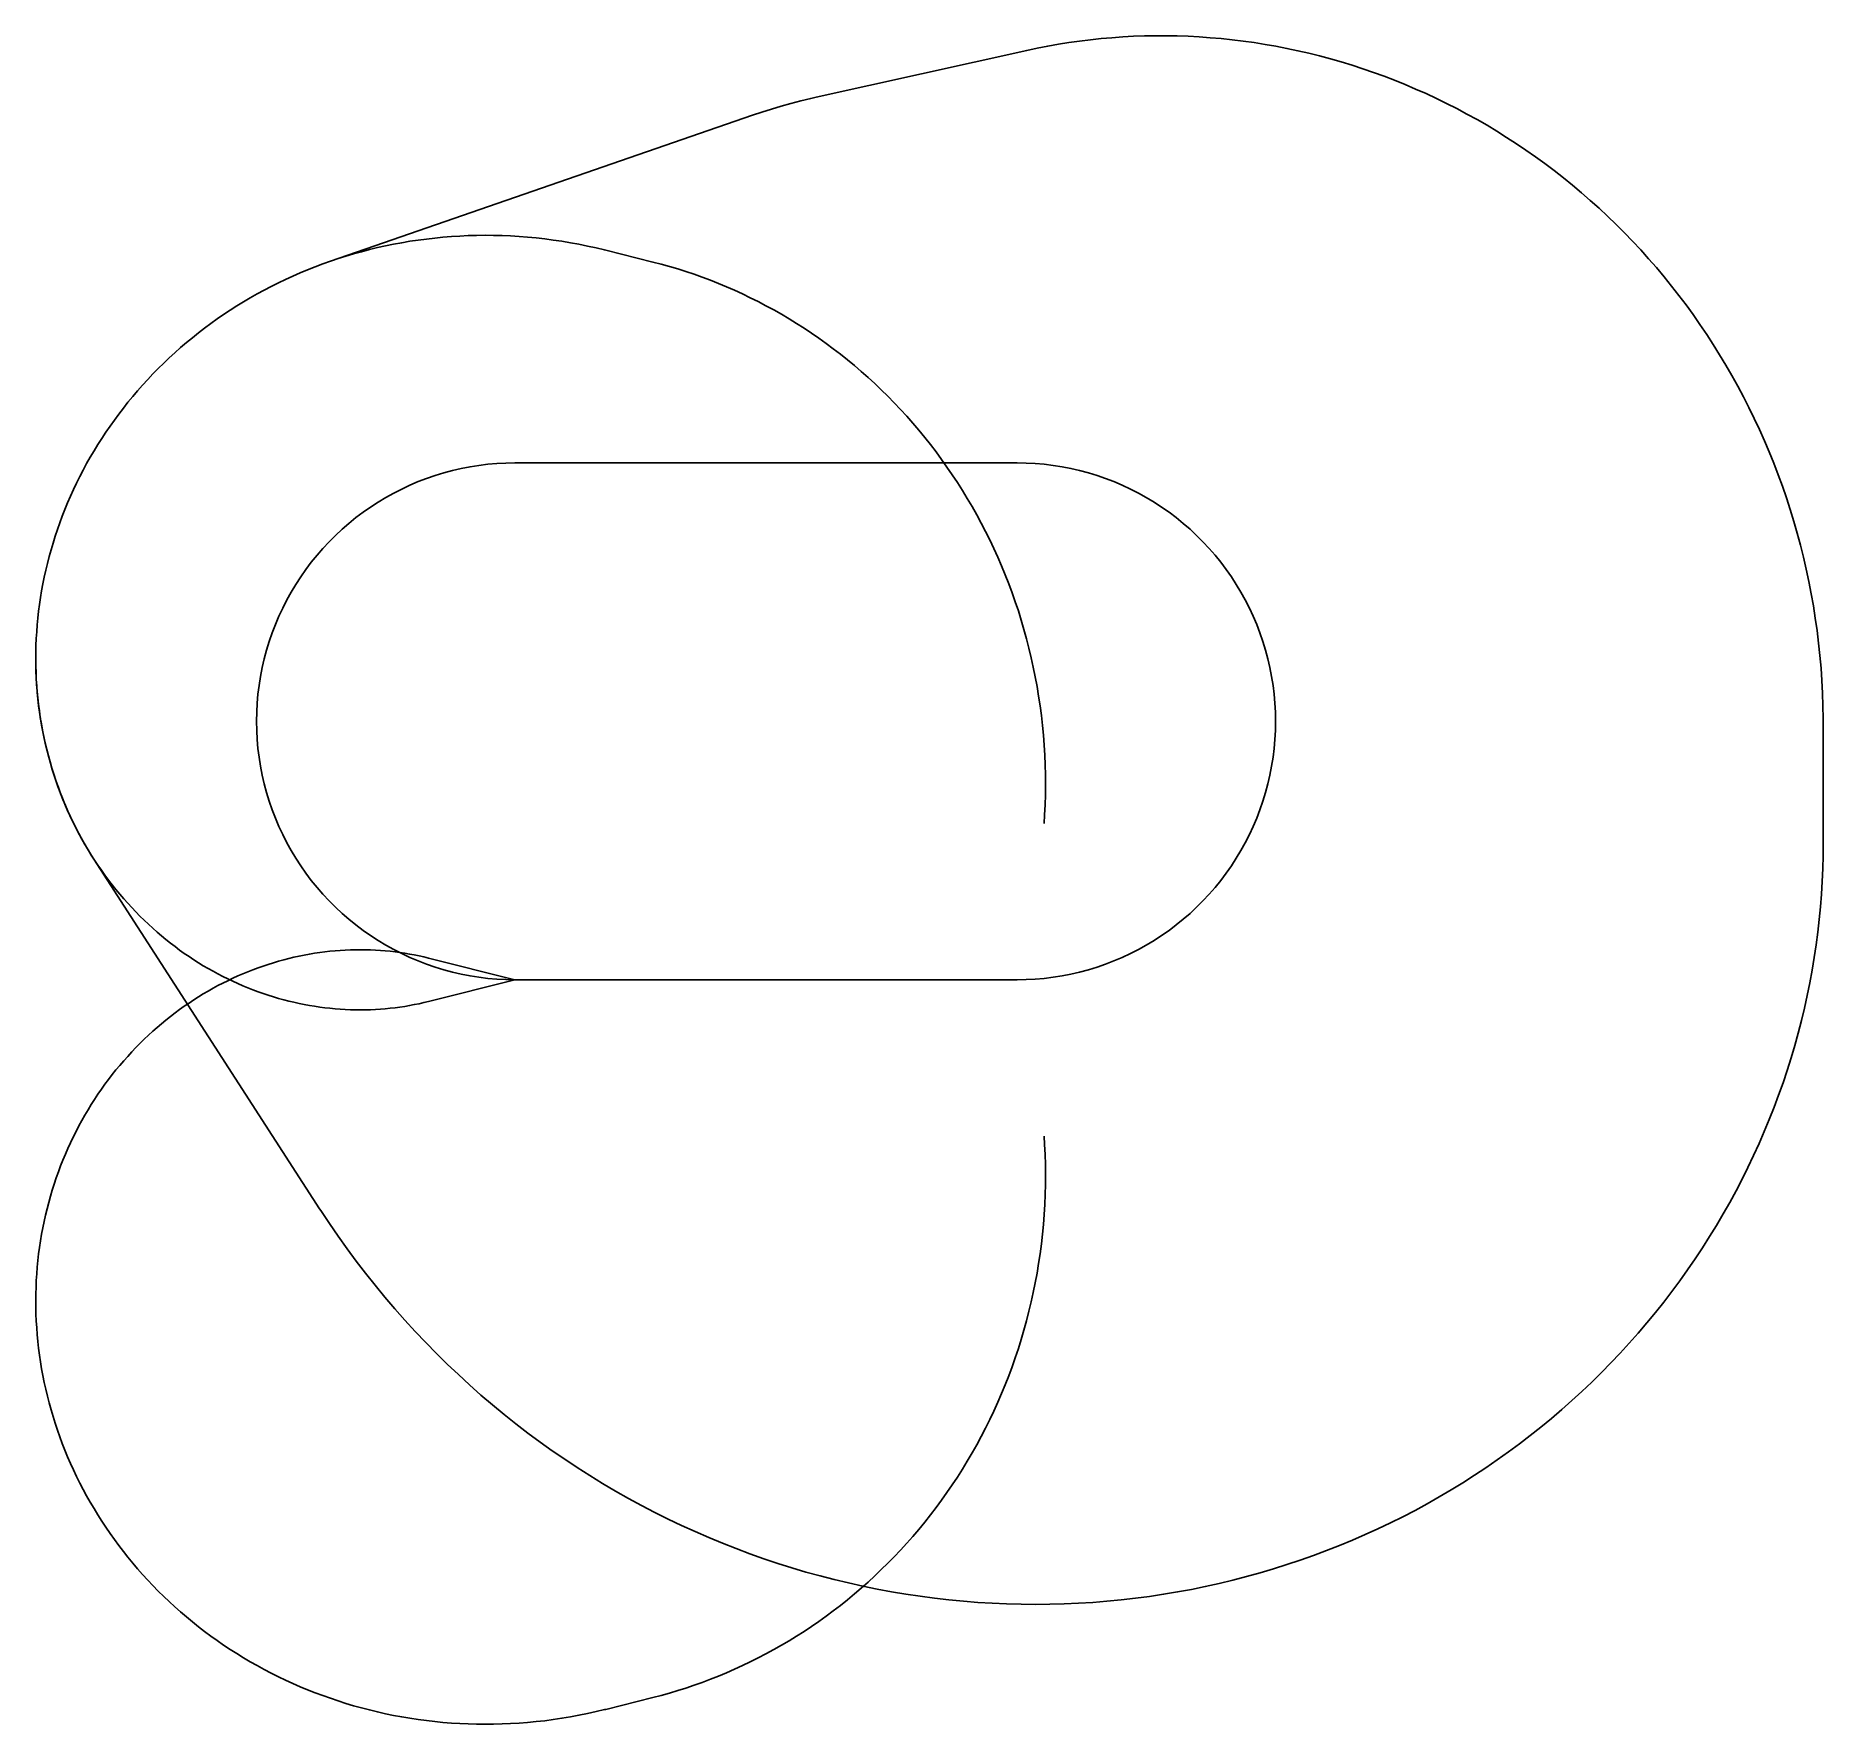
# Model space of a CAD drawing. Header units: metres. Extents: x -8084 to 22069, y -12554 to 15919.
import ezdxf

# ---------------------------------------------------------------- set-up
doc = ezdxf.new("R2010")
doc.units = ezdxf.units.M

msp = doc.modelspace()

# ---------------------------------------------------------------- linework, layer by layer
at = {"layer": 'NorminalTrack', "color": 1}
msp.add_lwpolyline([(0, 0), (0, 0), (-152, 3), (-304, 11), (-456, 24), (-607, 42), (-757, 66), (-906, 95), (-1054, 129), (-1201, 169), (-1347, 213), (-1491, 263), (-1633, 317), (-1773, 377), (-1911, 441), (-2046, 510), (-2179, 584), (-2310, 662), (-2437, 745), (-2562, 832), (-2683, 924), (-2802, 1020), (-2916, 1120), (-3028, 1223), (-3135, 1331), (-3239, 1442), (-3339, 1557), (-3435, 1675), (-3526, 1797), (-3613, 1921), (-3696, 2049), (-3775, 2179), (-3848, 2312), (-3917, 2448), (-3982, 2586), (-4041, 2726), (-4096, 2868), (-4145, 3012), (-4190, 3157), (-4229, 3304), (-4263, 3452), (-4292, 3602), (-4316, 3752), (-4335, 3903), (-4348, 4054), (-4356, 4206), (-4359, 4359), (-4356, 4511), (-4348, 4663), (-4335, 4814), (-4316, 4965), (-4292, 5115), (-4263, 5265), (-4229, 5413), (-4190, 5560), (-4145, 5705), (-4096, 5849), (-4041, 5991), (-3982, 6131), (-3917, 6269), (-3848, 6405), (-3775, 6538), (-3696, 6668), (-3613, 6796), (-3526, 6920), (-3435, 7042), (-3339, 7160), (-3239, 7275), (-3135, 7386), (-3028, 7494), (-2916, 7598), (-2802, 7697), (-2683, 7793), (-2562, 7885), (-2437, 7972), (-2310, 8055), (-2179, 8133), (-2046, 8207), (-1911, 8276), (-1773, 8340), (-1633, 8400), (-1491, 8454), (-1347, 8504), (-1201, 8548), (-1054, 8588), (-906, 8622), (-757, 8651), (-607, 8675), (-456, 8693), (-304, 8706), (-152, 8714), (0, 8717), (0, 8717), (8471, 8717), (8471, 8717), (8623, 8714), (8775, 8706), (8926, 8693), (9077, 8675), (9228, 8651), (9377, 8622), (9525, 8588), (9672, 8548), (9818, 8504), (9962, 8454), (10104, 8400), (10244, 8340), (10381, 8276), (10517, 8207), (10650, 8133), (10781, 8055), (10908, 7972), (11033, 7885), (11154, 7793), (11272, 7697), (11387, 7598), (11499, 7494), (11606, 7386), (11710, 7275), (11810, 7160), (11905, 7042), (11997, 6920), (12084, 6796), (12167, 6668), (12245, 6538), (12319, 6405), (12388, 6269), (12453, 6131), (12512, 5991), (12567, 5849), (12616, 5705), (12661, 5560), (12700, 5413), (12734, 5265), (12763, 5115), (12787, 4965), (12805, 4814), (12819, 4663), (12827, 4511), (12829, 4359), (12827, 4206), (12819, 4054), (12805, 3903), (12787, 3752), (12763, 3602), (12734, 3452), (12700, 3304), (12661, 3157), (12616, 3012), (12567, 2868), (12512, 2726), (12453, 2586), (12388, 2448), (12319, 2312), (12245, 2179), (12167, 2049), (12084, 1921), (11997, 1797), (11905, 1675), (11810, 1557), (11710, 1442), (11606, 1331), (11499, 1223), (11387, 1120), (11272, 1020), (11154, 924), (11033, 832), (10908, 745), (10781, 662), (10650, 584), (10517, 510), (10381, 441), (10244, 377), (10104, 317), (9962, 263), (9818, 213), (9672, 169), (9525, 129), (9377, 95), (9228, 66), (9077, 42), (8926, 24), (8775, 11), (8623, 3), (8471, 0), (0, 0)], dxfattribs=at)
at = {"layer": 'WindSpiral', "color": 5}
for points in [[(0, 0), (-1461, -366), (-1539, -385), (-1618, -403), (-1698, -419), (-1778, -434), (-1859, -448), (-1940, -460), (-2022, -471), (-2104, -480), (-2187, -488), (-2270, -495), (-2353, -500), (-2437, -504), (-2522, -506), (-2607, -507), (-2692, -507), (-2777, -504), (-2863, -501), (-2948, -496), (-3035, -489), (-3121, -481), (-3207, -471), (-3294, -460), (-3381, -447), (-3467, -433), (-3554, -417), (-3641, -399), (-3728, -380), (-3815, -359), (-3901, -337), (-3988, -313), (-4075, -287), (-4161, -260), (-4247, -232), (-4333, -201), (-4419, -169), (-4505, -136), (-4590, -101), (-4675, -64), (-4759, -25), (-4843, 15), (-4927, 56), (-5010, 99), (-5093, 144), (-5175, 190), (-5257, 238), (-5338, 288), (-5418, 339), (-5498, 392), (-5578, 446), (-5656, 502), (-5734, 559), (-5811, 618), (-5887, 679), (-5963, 741), (-6037, 804), (-6111, 869), (-6184, 936), (-6256, 1004), (-6326, 1074), (-6396, 1144), (-6465, 1217), (-6533, 1291), (-6600, 1366), (-6665, 1443), (-6730, 1521), (-6793, 1600), (-6855, 1681), (-6916, 1763), (-6976, 1846), (-7034, 1931), (-7091, 2017), (-7147, 2104), (-7201, 2192), (-7254, 2282), (-7306, 2373), (-7356, 2465), (-7404, 2558), (-7452, 2652), (-7497, 2747), (-7541, 2844), (-7584, 2941), (-7625, 3040), (-7664, 3139), (-7702, 3240), (-7738, 3341), (-7772, 3444), (-7805, 3547), (-7836, 3651), (-7865, 3756), (-7893, 3862), (-7919, 3968), (-7942, 4076), (-7965, 4184), (-7985, 4292), (-8003, 4402), (-8020, 4512), (-8035, 4622), (-8047, 4733), (-8058, 4845), (-8067, 4957), (-8074, 5070), (-8079, 5183), (-8082, 5296), (-8084, 5410), (-8083, 5524), (-8080, 5638), (-8075, 5753), (-8068, 5868), (-8059, 5983), (-8048, 6098), (-8035, 6214), (-8020, 6329), (-8003, 6444), (-7984, 6560), (-7963, 6675), (-7940, 6791), (-7914, 6906), (-7887, 7021), (-7857, 7136), (-7825, 7250), (-7792, 7365), (-7756, 7479), (-7718, 7593), (-7678, 7706), (-7636, 7819), (-7592, 7932), (-7546, 8044), (-7497, 8155), (-7447, 8266), (-7394, 8377), (-7340, 8486), (-7283, 8595), (-7225, 8704), (-7164, 8811), (-7101, 8918), (-7037, 9024), (-6970, 9129), (-6901, 9233), (-6830, 9336), (-6758, 9438), (-6683, 9540), (-6606, 9640), (-6528, 9739), (-6447, 9837), (-6365, 9933), (-6281, 10029), (-6195, 10123), (-6107, 10216), (-6017, 10308), (-5925, 10398), (-5832, 10487), (-5737, 10574), (-5640, 10660), (-5541, 10745), (-5440, 10828), (-5338, 10909), (-5235, 10989), (-5129, 11067), (-5022, 11144), (-4914, 11219), (-4803, 11292), (-4692, 11363), (-4579, 11433), (-4464, 11500), (-4348, 11566), (-4230, 11630), (-4111, 11692), (-3991, 11753), (-3870, 11811), (-3747, 11867), (-3623, 11921), (-3497, 11973), (-3371, 12023), (-3243, 12071), (-3114, 12117), (-3114, 12117), (4004, 14578), (4165, 14633), (4328, 14684), (4491, 14733), (4656, 14779), (4822, 14822), (4988, 14862), (5081, 14883), (8633, 15672), (8810, 15710), (8987, 15744), (9166, 15776), (9345, 15804), (9525, 15830), (9706, 15852), (9887, 15871), (10069, 15887), (10252, 15900), (10435, 15910), (10618, 15916), (10802, 15919), (10987, 15919), (11171, 15916), (11356, 15910), (11541, 15900), (11727, 15887), (11912, 15871), (12097, 15852), (12283, 15829), (12468, 15803), (12653, 15774), (12837, 15742), (13022, 15706), (13206, 15667), (13390, 15624), (13573, 15579), (13756, 15530), (13938, 15478), (14120, 15422), (14301, 15364), (14481, 15302), (14660, 15236), (14839, 15168), (15016, 15096), (15193, 15021), (15368, 14943), (15543, 14862), (15716, 14778), (15888, 14690), (16059, 14599), (16229, 14505), (16397, 14409), (16563, 14308), (16728, 14205), (16892, 14099), (17054, 13990), (17214, 13878), (17373, 13763), (17530, 13645), (17685, 13524), (17838, 13400), (17989, 13273), (18138, 13143), (18286, 13011), (18431, 12876), (18574, 12738), (18714, 12597), (18853, 12454), (18989, 12308), (19123, 12160), (19254, 12009), (19383, 11855), (19509, 11699), (19633, 11541), (19755, 11380), (19873, 11217), (19989, 11051), (20103, 10883), (20213, 10713), (20321, 10541), (20426, 10367), (20528, 10190), (20627, 10012), (20723, 9831), (20816, 9649), (20906, 9465), (20993, 9279), (21076, 9091), (21157, 8901), (21234, 8710), (21308, 8517), (21379, 8323), (21447, 8127), (21511, 7929), (21572, 7730), (21629, 7530), (21684, 7329), (21734, 7126), (21781, 6922), (21825, 6717), (21865, 6511), (21902, 6304), (21935, 6096), (21964, 5888), (21990, 5678), (22012, 5468), (22031, 5257), (22046, 5045), (22057, 4833), (22064, 4620), (22068, 4407), (22069, 4295), (22069, 2302), (22067, 2088), (22061, 1874), (22052, 1660), (22039, 1446), (22022, 1232), (22001, 1018), (21977, 804), (21949, 590), (21917, 376), (21881, 162), (21841, -51), (21798, -264), (21751, -476), (21700, -688), (21646, -899), (21587, -1110), (21525, -1319), (21459, -1528), (21390, -1736), (21316, -1943), (21239, -2150), (21158, -2355), (21074, -2559), (20986, -2761), (20894, -2963), (20799, -3163), (20700, -3361), (20597, -3559), (20491, -3754), (20381, -3948), (20268, -4141), (20151, -4331), (20030, -4520), (19907, -4707), (19779, -4892), (19649, -5075), (19515, -5257), (19378, -5435), (19237, -5612), (19093, -5787), (18946, -5959), (18796, -6129), (18642, -6296), (18486, -6461), (18326, -6624), (18163, -6784), (17997, -6941), (17829, -7096), (17657, -7247), (17483, -7396), (17305, -7543), (17125, -7686), (16943, -7826), (16757, -7963), (16569, -8097), (16378, -8228), (16185, -8356), (15990, -8481), (15791, -8602), (15591, -8720), (15388, -8835), (15183, -8947), (14976, -9054), (14767, -9159), (14555, -9260), (14342, -9357), (14126, -9451), (13909, -9541), (13690, -9627), (13469, -9710), (13246, -9788), (13022, -9863), (12796, -9935), (12569, -10002), (12340, -10065), (12109, -10125), (11878, -10181), (11645, -10232), (11411, -10280), (11176, -10323), (10940, -10363), (10703, -10398), (10465, -10430), (10226, -10457), (9986, -10480), (9746, -10499), (9505, -10514), (9263, -10524), (9022, -10531), (8779, -10533), (8537, -10531), (8294, -10524), (8051, -10514), (7807, -10499), (7564, -10480), (7321, -10456), (7078, -10428), (6835, -10396), (6593, -10360), (6350, -10320), (6109, -10275), (5867, -10226), (5627, -10172), (5387, -10115), (5147, -10053), (4909, -9987), (4671, -9916), (4435, -9842), (4199, -9763), (3964, -9680), (3731, -9593), (3499, -9501), (3268, -9406), (3039, -9306), (2811, -9202), (2585, -9094), (2360, -8982), (2137, -8866), (1916, -8746), (1696, -8622), (1479, -8494), (1264, -8362), (1050, -8226), (839, -8086), (630, -7942), (423, -7795), (219, -7644), (17, -7489), (-183, -7330), (-380, -7167), (-574, -7002), (-766, -6832), (-955, -6659), (-1141, -6482), (-1324, -6302), (-1504, -6119), (-1681, -5932), (-1856, -5742), (-2027, -5549), (-2195, -5352), (-2359, -5152), (-2520, -4949), (-2678, -4744), (-2833, -4535), (-2984, -4323), (-3131, -4108), (-3275, -3891), (-3295, -3860), (-7103, 2035), (-7159, 2123), (-7213, 2211), (-7265, 2301), (-7317, 2392), (-7366, 2485), (-7415, 2578), (-7462, 2673), (-7507, 2768), (-7551, 2865), (-7593, 2963), (-7633, 3061), (-7672, 3161), (-7710, 3262), (-7746, 3363), (-7780, 3466), (-7812, 3569), (-7843, 3674), (-7871, 3779), (-7898, 3885), (-7924, 3991), (-7947, 4099), (-7969, 4207), (-7989, 4316), (-8007, 4425), (-8023, 4535), (-8038, 4646), (-8050, 4757), (-8060, 4869), (-8069, 4981), (-8076, 5094), (-8080, 5207), (-8083, 5321), (-8084, 5418)], [(0, 0), (-1461, -366), (-1539, -385), (-1618, -403), (-1698, -419), (-1778, -434), (-1859, -448), (-1940, -460), (-2022, -471), (-2104, -480), (-2187, -488), (-2270, -495), (-2353, -500), (-2437, -504), (-2522, -506), (-2607, -507), (-2692, -507), (-2777, -504), (-2863, -501), (-2948, -496), (-3035, -489), (-3121, -481), (-3207, -471), (-3294, -460), (-3381, -447), (-3467, -433), (-3554, -417), (-3641, -399), (-3728, -380), (-3815, -359), (-3901, -337), (-3988, -313), (-4075, -287), (-4161, -260), (-4247, -232), (-4333, -201), (-4419, -169), (-4505, -136), (-4590, -101), (-4675, -64), (-4759, -25), (-4843, 15), (-4927, 56), (-5010, 99), (-5093, 144), (-5175, 190), (-5257, 238), (-5338, 288), (-5418, 339), (-5498, 392), (-5578, 446), (-5656, 502), (-5734, 559), (-5811, 618), (-5887, 679), (-5963, 741), (-6037, 804), (-6111, 869), (-6184, 936), (-6256, 1004), (-6326, 1074), (-6396, 1144), (-6465, 1217), (-6533, 1291), (-6600, 1366), (-6665, 1443), (-6730, 1521), (-6793, 1600), (-6855, 1681), (-6916, 1763), (-6976, 1846), (-7034, 1931), (-7091, 2017), (-7147, 2104), (-7201, 2192), (-7254, 2282), (-7306, 2373), (-7356, 2465), (-7404, 2558), (-7452, 2652), (-7497, 2747), (-7541, 2844), (-7584, 2941), (-7625, 3040), (-7664, 3139), (-7702, 3240), (-7738, 3341), (-7772, 3444), (-7805, 3547), (-7836, 3651), (-7865, 3756), (-7893, 3862), (-7919, 3968), (-7942, 4076), (-7965, 4184), (-7985, 4292), (-8003, 4402), (-8020, 4512), (-8035, 4622), (-8047, 4733), (-8058, 4845), (-8067, 4957), (-8074, 5070), (-8079, 5183), (-8082, 5296), (-8084, 5410), (-8083, 5524), (-8080, 5638), (-8075, 5753), (-8068, 5868), (-8059, 5983), (-8048, 6098), (-8035, 6214), (-8020, 6329), (-8003, 6444), (-7984, 6560), (-7963, 6675), (-7940, 6791), (-7914, 6906), (-7887, 7021), (-7857, 7136), (-7825, 7250), (-7792, 7365), (-7756, 7479), (-7718, 7593), (-7678, 7706), (-7636, 7819), (-7592, 7932), (-7546, 8044), (-7497, 8155), (-7447, 8266), (-7394, 8377), (-7340, 8486), (-7283, 8595), (-7225, 8704), (-7164, 8811), (-7101, 8918), (-7037, 9024), (-6970, 9129), (-6901, 9233), (-6830, 9336), (-6758, 9438), (-6683, 9540), (-6606, 9640), (-6528, 9739), (-6447, 9837), (-6365, 9933), (-6281, 10029), (-6195, 10123), (-6107, 10216), (-6017, 10308), (-5925, 10398), (-5832, 10487), (-5737, 10574), (-5640, 10660), (-5541, 10745), (-5440, 10828), (-5338, 10909), (-5235, 10989), (-5129, 11067), (-5022, 11144), (-4914, 11219), (-4803, 11292), (-4692, 11363), (-4579, 11433), (-4464, 11500), (-4348, 11566), (-4230, 11630), (-4111, 11692), (-3991, 11753), (-3870, 11811), (-3747, 11867), (-3623, 11921), (-3497, 11973), (-3371, 12023), (-3243, 12071), (-3114, 12117), (-2984, 12161), (-2853, 12202), (-2721, 12241), (-2588, 12278), (-2455, 12313), (-2320, 12346), (-2184, 12376), (-2048, 12404), (-1910, 12430), (-1772, 12453), (-1634, 12474), (-1494, 12492), (-1354, 12508), (-1214, 12522), (-1073, 12534), (-931, 12542), (-789, 12549), (-647, 12553), (-504, 12554), (-361, 12553), (-217, 12549), (-73, 12543), (70, 12535), (214, 12524), (359, 12510), (503, 12494), (647, 12475), (791, 12454), (935, 12430), (1079, 12403), (1223, 12374), (1367, 12342), (1510, 12308), (1532, 12303), (2328, 12103), (2468, 12067), (2607, 12028), (2746, 11987), (2884, 11943), (3022, 11897), (3159, 11848), (3296, 11796), (3432, 11743), (3568, 11686), (3703, 11627), (3837, 11566), (3970, 11502), (4102, 11436), (4234, 11367), (4364, 11296), (4494, 11223), (4623, 11147), (4750, 11068), (4876, 10988), (5002, 10905), (5126, 10819), (5248, 10731), (5370, 10641), (5490, 10549), (5609, 10454), (5726, 10357), (5842, 10258), (5956, 10156), (6069, 10053), (6180, 9947), (6290, 9839), (6398, 9729), (6504, 9617), (6608, 9502), (6711, 9386), (6812, 9268), (6911, 9147), (7008, 9025), (7103, 8901), (7196, 8775), (7287, 8647), (7376, 8517), (7463, 8385), (7548, 8252), (7630, 8117), (7710, 7980), (7789, 7842), (7864, 7701), (7938, 7560), (8009, 7417), (8078, 7272), (8144, 7125), (8208, 6978), (8270, 6829), (8329, 6678), (8385, 6527), (8439, 6374), (8491, 6219), (8539, 6064), (8586, 5907), (8629, 5750), (8670, 5591), (8708, 5431), (8743, 5271), (8776, 5109), (8806, 4947), (8833, 4784), (8857, 4620), (8879, 4455), (8897, 4290), (8913, 4124), (8926, 3957), (8936, 3790), (8943, 3622), (8947, 3454), (8949, 3286), (8947, 3117), (8942, 2948), (8935, 2779), (8926, 2635)], [(0, 0), (-1461, 366), (-1539, 385), (-1618, 403), (-1698, 419), (-1778, 434), (-1859, 448), (-1940, 460), (-2022, 471), (-2104, 480), (-2187, 488), (-2270, 495), (-2353, 500), (-2437, 504), (-2522, 506), (-2607, 507), (-2692, 507), (-2777, 504), (-2863, 501), (-2948, 496), (-3035, 489), (-3121, 481), (-3207, 471), (-3294, 460), (-3381, 447), (-3467, 433), (-3554, 417), (-3641, 399), (-3728, 380), (-3815, 359), (-3901, 337), (-3988, 313), (-4075, 287), (-4161, 260), (-4247, 232), (-4333, 201), (-4419, 169), (-4505, 136), (-4590, 101), (-4675, 64), (-4759, 25), (-4843, -15), (-4927, -56), (-5010, -99), (-5093, -144), (-5175, -190), (-5257, -238), (-5338, -288), (-5418, -339), (-5498, -392), (-5578, -446), (-5656, -502), (-5734, -559), (-5811, -618), (-5887, -679), (-5963, -741), (-6037, -804), (-6111, -869), (-6184, -936), (-6256, -1004), (-6326, -1074), (-6396, -1144), (-6465, -1217), (-6533, -1291), (-6600, -1366), (-6665, -1443), (-6730, -1521), (-6793, -1600), (-6855, -1681), (-6916, -1763), (-6976, -1846), (-7034, -1931), (-7091, -2017), (-7147, -2104), (-7201, -2192), (-7254, -2282), (-7306, -2373), (-7356, -2465), (-7404, -2558), (-7452, -2652), (-7497, -2747), (-7541, -2844), (-7584, -2941), (-7625, -3040), (-7664, -3139), (-7702, -3240), (-7738, -3341), (-7772, -3444), (-7805, -3547), (-7836, -3651), (-7865, -3756), (-7893, -3862), (-7919, -3968), (-7942, -4076), (-7965, -4184), (-7985, -4292), (-8003, -4402), (-8020, -4512), (-8035, -4622), (-8047, -4733), (-8058, -4845), (-8067, -4957), (-8074, -5070), (-8079, -5183), (-8082, -5296), (-8084, -5410), (-8083, -5524), (-8080, -5638), (-8075, -5753), (-8068, -5868), (-8059, -5983), (-8048, -6098), (-8035, -6214), (-8020, -6329), (-8003, -6444), (-7984, -6560), (-7963, -6675), (-7940, -6791), (-7914, -6906), (-7887, -7021), (-7857, -7136), (-7825, -7250), (-7792, -7365), (-7756, -7479), (-7718, -7593), (-7678, -7706), (-7636, -7819), (-7592, -7932), (-7546, -8044), (-7497, -8155), (-7447, -8266), (-7394, -8377), (-7340, -8486), (-7283, -8595), (-7225, -8704), (-7164, -8811), (-7101, -8918), (-7037, -9024), (-6970, -9129), (-6901, -9233), (-6830, -9336), (-6758, -9438), (-6683, -9540), (-6606, -9640), (-6528, -9739), (-6447, -9837), (-6365, -9933), (-6281, -10029), (-6195, -10123), (-6107, -10216), (-6017, -10308), (-5925, -10398), (-5832, -10487), (-5737, -10574), (-5640, -10660), (-5541, -10745), (-5440, -10828), (-5338, -10909), (-5235, -10989), (-5129, -11067), (-5022, -11144), (-4914, -11219), (-4803, -11292), (-4692, -11363), (-4579, -11433), (-4464, -11500), (-4348, -11566), (-4230, -11630), (-4111, -11692), (-3991, -11753), (-3870, -11811), (-3747, -11867), (-3623, -11921), (-3497, -11973), (-3371, -12023), (-3243, -12071), (-3114, -12117), (-2984, -12161), (-2853, -12202), (-2721, -12241), (-2588, -12278), (-2455, -12313), (-2320, -12346), (-2184, -12376), (-2048, -12404), (-1910, -12430), (-1772, -12453), (-1634, -12474), (-1494, -12492), (-1354, -12508), (-1214, -12522), (-1073, -12534), (-931, -12542), (-789, -12549), (-647, -12553), (-504, -12554), (-361, -12553), (-217, -12549), (-73, -12543), (70, -12535), (214, -12524), (359, -12510), (503, -12494), (647, -12475), (791, -12454), (935, -12430), (1079, -12403), (1223, -12374), (1367, -12342), (1510, -12308), (1532, -12303), (2328, -12103), (2468, -12067), (2607, -12028), (2746, -11987), (2884, -11943), (3022, -11897), (3159, -11848), (3296, -11796), (3432, -11743), (3568, -11686), (3703, -11627), (3837, -11566), (3970, -11502), (4102, -11436), (4234, -11367), (4364, -11296), (4494, -11223), (4623, -11147), (4750, -11068), (4876, -10988), (5002, -10905), (5126, -10819), (5248, -10731), (5370, -10641), (5490, -10549), (5609, -10454), (5726, -10357), (5842, -10258), (5956, -10156), (6069, -10053), (6180, -9947), (6290, -9839), (6398, -9729), (6504, -9617), (6608, -9502), (6711, -9386), (6812, -9268), (6911, -9147), (7008, -9025), (7103, -8901), (7196, -8775), (7287, -8647), (7376, -8517), (7463, -8385), (7548, -8252), (7630, -8117), (7710, -7980), (7789, -7842), (7864, -7701), (7938, -7560), (8009, -7417), (8078, -7272), (8144, -7125), (8208, -6978), (8270, -6829), (8329, -6678), (8385, -6527), (8439, -6374), (8491, -6219), (8539, -6064), (8586, -5907), (8629, -5750), (8670, -5591), (8708, -5431), (8743, -5271), (8776, -5109), (8806, -4947), (8833, -4784), (8857, -4620), (8879, -4455), (8897, -4290), (8913, -4124), (8926, -3957), (8936, -3790), (8943, -3622), (8947, -3454), (8949, -3286), (8947, -3117), (8942, -2948), (8935, -2779), (8926, -2635)]]:
    msp.add_lwpolyline(points, dxfattribs=at)

doc.saveas('drawing.dxf')
